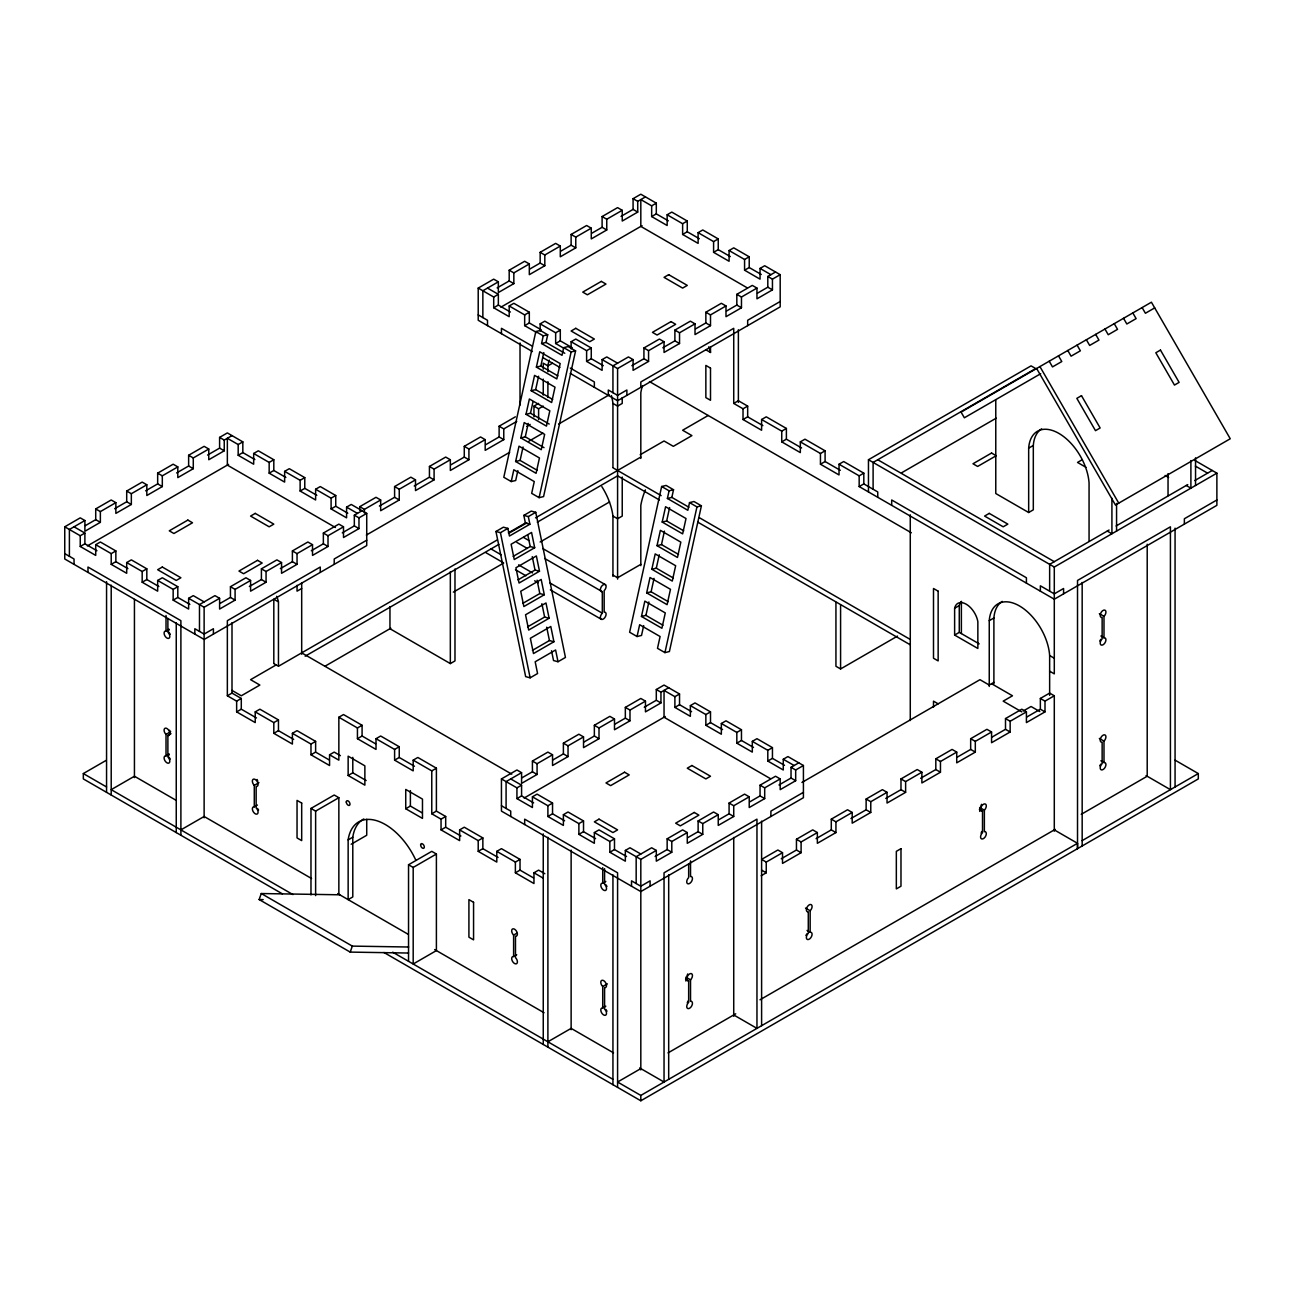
<?xml version="1.0" encoding="UTF-8"?>
<svg xmlns="http://www.w3.org/2000/svg" width="1295" height="1295" viewBox="0 0 1295 1295"><rect width="100%" height="100%" fill="white"/><g stroke="black" fill="none" stroke-linecap="round" stroke-linejoin="round"><path stroke-width="1.5" d="M1054.292 829.885L1077.521 843.304L1077.521 848.662L1077.521 580.451L1170.421 526.806L1170.421 789.659L1146.043 775.575M547.704 334.757L543.253 335.842L541.569 343.515L546.021 342.43L547.704 334.757L540.274 330.468L535.822 331.552L503.804 477.272L511.234 481.562L515.701 480.494L517.854 470.652M511.234 481.562L513.824 469.761L534.268 481.562L531.678 493.363L539.109 497.652L543.576 496.584L575.579 350.864L568.149 346.574L563.697 347.643L562.014 355.316L541.569 343.515M515.637 461.506L519.02 446.176L539.448 457.977L536.081 473.306L515.637 461.506L520.104 460.421L537.134 470.263M520.833 437.904L524.2 422.575L544.645 434.375L541.261 449.705L520.833 437.904L525.284 436.836L544.029 447.649M526.013 414.303L529.38 398.973L549.825 410.774L546.458 426.12L526.013 414.303L530.481 413.234L549.209 424.048M531.193 390.718L534.56 375.372L555.005 387.173L551.638 402.518L531.193 390.718L535.661 389.633L552.69 399.459M536.389 367.116L539.756 351.771L560.185 363.571L556.818 378.917L536.389 367.116L540.841 366.032L557.87 375.874M520.104 460.421L523.05 447.002M525.284 436.836L528.231 423.4M530.481 413.234L533.006 401.725M535.661 389.633L538.607 376.214M540.841 366.032L543.787 352.612M539.109 497.652L571.127 351.932L575.579 350.864M673.529 489.72L669.078 490.805L667.394 498.462L671.846 497.393L673.529 489.72L666.099 485.431L661.648 486.515L629.629 632.235L637.059 636.525L641.527 635.44L643.68 625.615M637.059 636.525L639.649 624.724L660.094 636.525L657.504 648.326L664.934 652.615L669.402 651.531L701.404 505.811L693.974 501.521L689.523 502.606L687.839 510.279L667.394 498.462M641.462 616.469L644.845 601.123L665.274 612.923L661.907 628.269L641.462 616.469L645.93 615.384L662.959 625.226M646.658 592.867L650.025 577.521L670.47 589.322L667.087 604.668L646.658 592.867L651.11 591.783L668.155 601.625M651.838 569.266L655.205 553.92L675.65 565.721L672.283 581.066L651.838 569.266L656.306 568.181L673.335 578.023M657.018 545.664L660.385 530.335L680.83 542.136L677.463 557.465L657.018 545.664L661.486 544.596L678.515 554.422M662.198 522.063L665.581 506.733L686.01 518.534L682.643 533.864L662.198 522.063L666.666 520.995L683.695 530.821M645.93 615.384L648.876 601.965M651.11 591.783L654.056 578.363M656.306 568.181L659.252 554.762M661.486 544.596L664.432 531.16M666.666 520.995L669.612 507.575M664.934 652.615L696.953 506.895L701.404 505.811M408.572 953.039L350.2 952.1L259.146 899.539L261.266 893.534L339.776 894.796M350.2 952.1L352.321 946.111L408.686 947.017M335.405 527.502L227.353 465.115L227.353 438.293L238.183 444.541L238.183 455.273L253.674 464.209L253.674 453.493L269.166 462.428L269.166 473.161L284.641 482.096L284.641 471.364L300.132 480.316L300.132 491.032L315.624 499.983L315.624 489.251L331.099 498.186L331.099 508.919L346.591 517.854L346.591 507.138L351.236 504.451L366.728 513.387L366.728 545.583L204.124 639.455L64.75 558.987L64.75 526.806L80.241 517.854L84.887 520.541L84.887 531.274L100.362 522.322L100.362 511.606L115.854 502.654L115.854 513.387L131.345 504.451L131.345 493.719L146.821 484.783L146.821 495.516L162.312 486.564L162.312 475.832L177.803 466.896L177.803 477.628L193.279 468.693L193.279 457.961L208.77 449.025L208.77 459.741L224.245 450.806L224.245 440.073L231.999 435.606M85.405 525.608L95.717 519.651L95.717 508.919L111.208 499.983L115.854 502.654M114.656 508.725L126.7 501.764L126.7 491.032L142.175 482.096L146.821 484.783M145.623 490.837L157.666 483.893L157.666 473.161L173.158 464.209L177.803 466.896M176.589 472.95L188.633 466.006L188.633 455.273L204.124 446.338L208.77 449.025M207.556 455.079L219.6 448.119L219.6 437.402L227.353 432.918L242.829 441.87L242.829 452.586L254.872 459.547M532.423 351.56L478.211 320.27L478.211 288.089L493.703 279.153L498.348 281.824L498.348 292.557L513.84 283.621L513.84 272.889L529.315 263.953L529.315 274.669L544.807 265.734L544.807 255.002L560.298 246.066L560.298 256.798L575.773 247.847L575.773 237.131L591.265 228.179L591.265 238.911L606.756 229.976L606.756 219.243L622.231 210.308L622.231 221.04L637.723 212.089L637.723 201.356L645.46 196.889M497.15 287.895L509.194 280.934L509.194 270.202L524.669 261.266L529.315 263.953M529.833 269.02L540.161 263.047L540.161 252.331L555.652 243.379L560.298 246.066M560.816 251.133L571.127 245.176L571.127 234.444L586.619 225.508L591.265 228.179M591.783 233.246L602.11 227.289L602.11 216.556L617.585 207.621L622.231 210.308M621.033 216.362L633.077 209.401L633.077 198.685L640.815 194.218L656.306 203.153L656.306 213.885L668.349 220.83M84.887 520.541L69.396 529.477L69.396 556.3M498.348 281.824L482.857 290.776L482.857 317.599M64.75 526.806L80.241 535.741L84.887 533.054L84.887 543.787L96.931 550.747M238.183 444.541L242.829 441.87M478.211 288.089L493.703 297.024L498.348 294.337L498.348 305.07L510.392 312.03M747.15 287.781L640.815 226.398L640.815 199.576L651.66 205.84L656.306 203.153M80.241 535.741L80.241 546.474L84.887 543.787M238.183 455.273L242.829 452.586M493.703 297.024L493.703 307.757L498.348 305.07M651.66 205.84L651.66 216.556L656.306 213.885M87.396 545.907L228.567 464.403M500.874 307.19L642.045 225.686M80.241 546.474L95.717 555.409L95.717 544.677L100.362 542.006L115.854 550.942L115.854 561.674L127.897 568.618M253.674 453.493L258.32 450.806L273.812 459.741L273.812 470.473L285.855 477.434M493.703 307.757L509.194 316.692L509.194 305.96L513.84 303.289L529.315 312.224L529.315 322.957L541.359 329.901M651.66 216.556L667.152 225.508L667.152 214.776L671.797 212.089L687.273 221.024L687.273 231.756L699.316 238.717M95.717 544.677L111.208 553.629L115.854 550.942M269.166 462.428L273.812 459.741M509.194 305.96L524.669 314.912L529.315 312.224M667.152 214.776L682.627 223.711L687.273 221.024M111.208 553.629L111.208 564.345L115.854 561.674M269.166 473.161L273.812 470.473M524.669 314.912L524.669 325.644L529.315 322.957M682.627 223.711L682.627 234.444L687.273 231.756M111.208 564.345L126.7 573.297L126.7 562.564L131.345 559.877L146.821 568.829L146.821 579.545L158.864 586.505M284.641 471.364L289.287 468.693L304.778 477.628L304.778 488.361L316.822 495.305M540.161 331.002L540.161 323.847L544.807 321.16L560.298 330.112L560.298 340.844L572.341 347.788M682.627 234.444L698.118 243.379L698.118 232.663L702.764 229.976L718.239 238.911L718.239 249.644L730.299 256.588M126.7 562.564L142.175 571.5L146.821 568.829M300.132 480.316L304.778 477.628M540.161 323.847L555.652 332.783L560.298 330.112M698.118 232.663L713.594 241.598L718.239 238.911M142.175 571.5L142.175 582.232L146.821 579.545M300.132 491.032L304.778 488.361M555.652 332.783L555.652 343.515L560.298 340.844M713.594 241.598L713.594 252.331L718.239 249.644M142.175 582.232L157.666 591.167L157.666 580.451L162.312 577.764L177.803 586.7L177.803 597.432L189.847 604.393M315.624 489.251L320.27 486.564L335.745 495.516L335.745 506.232L347.788 513.192M571.127 348.889L571.127 341.734L575.773 339.047L591.265 347.983L591.265 358.715L603.308 365.676M713.594 252.331L729.085 261.266L729.085 250.534L733.731 247.847L749.222 256.798L749.222 267.531L761.266 274.475M552.544 363.183L547.898 365.87L543.253 363.183L543.253 369.172M157.666 580.451L173.158 589.387L177.803 586.7M331.099 498.186L335.745 495.516M571.127 341.734L586.619 350.67L591.265 347.983M729.085 250.534L744.576 259.469L749.222 256.798M173.158 589.387L173.158 600.119L177.803 597.432M331.099 508.919L335.745 506.232M586.619 350.67L586.619 361.402L591.265 358.715M744.576 259.469L744.576 270.202L749.222 267.531M173.158 600.119L188.633 609.055L188.633 598.322L193.279 595.635L204.124 601.9M586.619 361.402L602.11 370.338L602.11 359.605L606.756 356.934L617.585 363.183M744.576 270.202L760.052 279.153L760.052 268.421L764.697 265.734L780.189 274.669L780.189 306.866L617.585 400.738L570.269 373.413M359.751 510.262L359.751 506.685L376.019 497.296L380.665 499.983L380.665 510.716L399.248 499.983L399.248 489.251L415.501 479.862L415.501 490.595L434.084 479.862L434.084 469.13L450.336 459.741L450.336 470.473L468.919 459.741L468.919 449.025L485.188 439.636L485.188 450.352L503.771 439.636L503.771 428.904L516.77 421.393M379.386 506.07L394.603 497.296L394.603 486.564L410.855 477.175L415.501 479.862M414.238 485.965L429.438 477.175L429.438 466.459L445.69 457.07L450.336 459.741M450.773 464.873L464.274 457.07L464.274 446.338L480.542 436.949L485.188 439.636M485.609 444.752L499.125 436.949L499.125 426.217L515.378 416.828M533.961 416.828L533.961 406.112L538.607 403.425M220.118 603.389L230.445 597.432L230.445 586.7L245.937 577.764L250.583 580.451L250.583 591.167L266.058 582.232L266.058 571.5L281.549 562.564L281.549 573.297L297.041 564.345L297.041 553.629L312.516 544.677L312.516 555.409L328.007 546.474L328.007 535.741L343.499 526.806L343.499 537.522L358.974 528.587L358.974 517.854L366.728 513.387M249.368 586.505L261.412 579.545L261.412 568.829L276.903 559.877L281.549 562.564M280.351 568.618L292.395 561.674L292.395 550.942L307.87 542.006L312.516 544.677M311.318 550.747L323.361 543.787L323.361 533.054L338.853 524.119L343.499 526.806M342.285 532.86L354.328 525.899L354.328 515.183L362.082 510.699M359.751 506.685L364.397 509.372L380.665 499.983M533.961 406.112L538.607 408.783L543.253 406.112M631.863 365.676L643.923 358.715L643.923 347.983L659.398 339.047L664.044 341.734L664.044 352.467L679.535 343.515L679.535 332.783L695.01 323.847L695.01 334.579L710.502 325.644L710.502 314.912L725.993 305.96L725.993 316.692L741.468 307.757L741.468 297.024L756.96 288.089L756.96 298.821L772.451 289.87L772.451 279.153L780.189 274.669M662.846 347.788L674.889 340.844L674.889 330.112L690.365 321.16L695.01 323.847M695.528 328.914L705.856 322.957L705.856 312.224L721.347 303.289L725.993 305.96M726.511 311.027L736.823 305.07L736.823 294.337L752.314 285.402L756.96 288.089M757.478 293.156L767.805 287.199L767.805 276.466L775.543 271.999M188.633 598.322L204.124 607.258L219.6 598.322L219.6 609.055L235.091 600.119L235.091 589.387L250.583 580.451M602.11 359.605L617.585 368.557L633.077 359.605L633.077 370.338L648.568 361.402L648.568 350.67L664.044 341.734M167.881 618.508L167.881 632.154A4.047 2.347 60 0 1 169.256 638.047A4.047 2.347 60 0 1 164.643 635.376A4.047 2.347 60 0 1 166.019 631.086L169.127 629.289M526.79 426.346L530.173 424.388M366.355 535.062L509.696 452.295M528.927 441.19L542.913 433.129M558.647 424.032L609.346 394.765M366.728 540.209L334.207 558.987L334.207 564.345M780.189 301.492L747.668 320.27L747.668 325.644M301.686 588.497L297.041 591.167L297.041 585.324M523.827 515.394L531.258 511.104L535.741 512.302L565.446 657.439L558.015 661.729L555.604 649.977L535.175 661.777L537.571 673.529L530.141 677.819L525.657 676.621L495.953 531.484L503.383 527.194L507.867 528.392L509.437 536.033L529.882 524.232L528.311 516.592L523.827 515.394L525.398 523.034L529.882 524.232M282.423 893.874L83.333 778.926L83.333 773.568L106.044 760.44M495.953 531.484L500.437 532.682L507.867 528.392M528.311 516.592L535.741 512.302M276.126 664.934L250.583 679.681L259.874 685.055L241.291 695.787L231.999 690.413M640.199 454.739L664.044 440.98L673.335 446.338L691.918 435.606L682.627 430.248L708.187 415.485M508.352 532.86L525.398 523.034M320.27 572.39L320.27 567.032L227.353 620.677L227.353 695.771L231.999 693.1L241.291 698.458L241.291 709.191L256.491 717.964M497.167 539.999L278.457 666.278L273.812 663.59M509.372 532.957L526.838 522.872M535.563 517.838L640.815 457.07M640.815 387.334L640.815 381.96L733.731 328.315L733.731 403.425L738.377 400.738L747.668 406.112L747.668 416.828L762.868 425.618M166.019 734.411A4.047 2.347 60 0 1 164.643 728.518A4.047 2.347 60 0 1 169.256 731.189A4.047 2.347 60 0 1 167.881 735.479L167.881 756.928A4.047 2.347 60 0 1 169.256 762.82A4.047 2.347 60 0 1 164.643 760.149A4.047 2.347 60 0 1 166.019 755.859L166.019 734.411L170.665 731.724A4.047 2.347 60 0 1 169.548 730.25M167.881 735.479L170.989 733.682M305.167 656.209L498.899 544.369M537.295 522.193L617.585 475.848L659.398 499.983M227.353 695.771L236.645 701.145L241.291 698.458M733.731 403.425L743.022 408.783L747.668 406.112M236.645 701.145L236.645 711.878L241.291 709.191M743.022 408.783L743.022 419.515L747.668 416.828M166.019 755.859L169.127 754.078M513.16 556.364L530.205 546.539L534.689 547.736L531.565 532.455L511.12 544.256L514.245 559.537L534.689 547.736M324.818 666.326L390.815 628.221M453.347 592.123L503.69 563.05M540.144 542.006L609.573 501.926M236.645 711.878L255.228 722.594L255.228 711.878L259.874 709.191L278.457 719.923L278.457 730.655L293.657 739.429M743.022 419.515L761.606 430.248L761.606 419.515L766.251 416.828L786.389 428.451L786.389 439.183L801.589 447.957M517.984 579.869L535.013 570.043L539.497 571.241L536.373 555.96L515.928 567.76L519.052 583.041L539.497 571.241M255.228 711.878L273.812 722.594L278.457 719.923M761.606 419.515L781.743 431.138L786.389 428.451M273.812 722.594L273.812 733.326L278.457 730.655M781.743 431.138L781.743 441.87L786.389 439.183M273.812 733.326L292.395 744.058L292.395 733.326L297.041 730.655L315.624 741.371L315.624 752.104L329.14 759.906M781.743 441.87L800.326 452.603L800.326 441.87L804.972 439.183L825.093 450.806L825.093 461.538L840.309 470.312M522.791 603.373L539.821 593.547L544.305 594.745L541.18 579.464L520.736 591.265L523.86 606.546L544.305 594.745M292.395 733.326L310.978 744.058L310.978 754.791L329.561 765.523L329.561 754.791L338.853 760.149L338.853 717.236L343.499 714.549L362.082 725.281L362.082 736.013L375.582 743.816M310.978 744.058L315.624 741.371M389.957 606.594L389.957 628.722L450.336 663.59L454.982 660.919L454.982 568.974M800.326 441.87L820.447 453.493L825.093 450.806M527.599 626.877L544.628 617.051L549.112 618.249L545.988 602.968L525.543 614.769L528.684 630.05L549.112 618.249M254.289 785.369A4.047 2.347 60 0 1 252.913 779.477A4.047 2.347 60 0 1 257.527 782.148A4.047 2.347 60 0 1 256.151 786.437L256.151 807.902A4.047 2.347 60 0 1 257.527 813.778A4.047 2.347 60 0 1 252.913 811.107A4.047 2.347 60 0 1 254.289 806.817L254.289 785.369L258.935 782.682M180.895 829.885L204.124 816.481L311.561 878.512M310.978 754.791L315.624 752.104M338.853 717.236L357.436 727.968L362.082 725.281M640.815 564.361L617.585 577.764L612.94 575.077M820.447 453.493L820.447 464.225L825.093 461.538M329.561 754.791L334.207 752.104L340.391 755.681M357.436 727.968L357.436 738.7L362.082 736.013M839.031 464.225L843.676 461.538L863.814 473.161L863.814 483.893L859.168 486.564L859.168 475.848L839.031 464.225L839.031 474.941L820.447 464.225M254.289 806.817L257.397 805.037M357.436 738.7L376.019 749.416L376.019 738.7L380.665 736.013L399.248 746.746L399.248 757.462L414.449 766.251M532.407 650.381L549.436 640.556L553.92 641.753L550.796 626.472L530.367 638.273L533.491 653.554L553.92 641.753M868.459 491.938L868.459 459.741L1031.063 365.87L1035.709 368.557L873.105 462.428L873.105 489.251M859.168 475.848L863.814 473.161M1040.711 373.705L964.354 417.783L961.068 412.101L1151.417 302.204L1230.25 438.762L1115.464 505.034L1036.631 368.476M1154.687 307.902L1145.411 313.26L1142.125 307.579M348.145 775.478L364.866 785.142L364.866 765.831L348.145 756.167L348.145 775.478L352.79 772.807L366.161 780.529M376.019 738.7L394.603 749.416L399.248 746.746M310.978 894.926L310.978 808.436L334.207 795.017L338.853 797.704L338.853 894.262M394.603 749.416L394.603 760.149L399.248 757.462M310.978 808.436L315.624 811.107L338.853 797.704M901.498 472.853L996.211 418.172M394.603 760.149L413.186 770.881L413.186 760.149L417.832 757.462L436.399 768.194L436.399 811.107L445.69 816.481L445.69 827.214L460.907 835.987M413.186 760.149L431.769 770.881L436.399 768.194M352.79 837.217L352.79 896.949L348.145 899.62L348.145 839.888L352.79 837.217A53.176 30.708 60 0 1 363.83 818.942M1033.313 445.464L1033.313 509.825L1028.667 512.512L1028.667 448.135L1033.313 445.464A42.848 24.734 60 0 1 1041.617 428.855M405.74 808.744L422.478 818.408L422.478 799.096L405.74 789.432L405.74 808.744L410.385 806.057L422.105 812.823M351.188 844.227L366.728 835.259L366.728 819.266M431.769 770.881L431.769 813.794L436.399 811.107M770.379 778.635L664.044 717.236L664.044 690.413L674.889 696.678L674.889 707.394L690.365 716.345L690.365 705.613L705.856 714.549L705.856 725.281L721.347 734.216L721.347 723.5L736.823 732.436L736.823 743.168L752.314 752.104L752.314 741.371L767.805 750.323L767.805 761.039L783.281 769.991L783.281 759.259L787.927 756.571L803.418 765.507L803.418 797.704L640.815 891.575L501.44 811.107L501.44 778.926L516.932 769.991L521.577 772.662L521.577 783.394L537.069 774.459L537.069 763.726L552.544 754.791L552.544 765.507L568.036 756.571L568.036 745.839L583.527 736.904L583.527 747.636L599.002 738.7L599.002 727.968L614.494 719.016L614.494 729.749L629.985 720.813L629.985 710.081L645.46 701.145L645.46 711.878L660.952 702.926L660.952 692.194L668.689 687.726M522.095 777.728L532.423 771.771L532.423 761.039L547.898 752.104L552.544 754.791M553.062 759.857L563.39 753.884L563.39 743.168L578.881 734.216L583.527 736.904M584.045 741.97L594.356 736.013L594.356 725.281L609.848 716.345L614.494 719.016M615.012 724.083L625.339 718.126L625.339 707.394L640.815 698.458L645.46 701.145M644.262 707.199L656.306 700.255L656.306 689.523L664.044 685.055L679.535 693.99L679.535 704.723L691.579 711.667M431.769 813.794L441.045 819.152L445.69 816.481M521.577 772.662L506.086 781.613L506.086 808.436M441.045 819.152L441.045 829.885L445.69 827.214M1082.167 459.741L1077.521 462.428L1085.955 467.301M501.44 778.926L516.932 787.862L521.577 785.191L521.577 795.907L533.621 802.868M674.889 696.678L679.535 693.99M441.045 829.885L459.628 840.617L459.628 829.885L464.274 827.214L482.857 837.93L482.857 848.662L498.073 857.436M516.932 787.862L516.932 798.594L521.577 795.907M674.889 707.394L679.535 704.723M408.54 961.311L408.54 864.752L431.769 851.349L436.399 854.02L436.399 950.595L413.186 963.998L413.186 867.44L436.399 854.02M524.103 798.044L665.274 716.523M516.932 798.594L532.423 807.53L532.423 796.813L537.069 794.126L552.544 803.062L552.544 813.794L564.588 820.755M690.365 705.613L695.01 702.926L710.502 711.878L710.502 722.594L722.545 729.554M459.628 829.885L478.211 840.617L482.857 837.93M532.423 796.813L547.898 805.749L552.544 803.062M705.856 714.549L710.502 711.878M478.211 840.617L478.211 851.349L482.857 848.662M547.898 805.749L547.898 816.481L552.544 813.794M705.856 725.281L710.502 722.594M478.211 851.349L496.794 862.081L496.794 851.349L501.44 848.662L520.023 859.394L520.023 870.127L533.54 877.929M547.898 816.481L563.39 825.417L563.39 814.684L568.036 811.997L583.527 820.949L583.527 831.681L595.571 838.626M721.347 723.5L725.993 720.813L741.468 729.749L741.468 740.481L753.512 747.442M835.939 602.321L835.939 666.278L840.584 668.965L897.532 636.088M563.39 814.684L578.881 823.62L583.527 820.949M736.823 732.436L741.468 729.749M954.625 608.245A16.835 9.712 60 0 1 966.232 604.215A16.835 9.712 60 0 1 977.855 621.649L977.855 648.471L954.625 635.068L954.625 608.245L959.271 605.558A16.835 9.712 60 0 1 961.554 601.349M496.794 851.349L515.378 862.081L520.023 859.394M578.881 823.62L578.881 834.352L583.527 831.681M736.823 743.168L741.468 740.481M515.378 862.081L515.378 872.798L520.023 870.127M1109.087 530.027L1049.646 564.345L1049.646 591.167M1116.08 525.997L1187.758 484.605M1194.751 480.574L1212.233 470.473M578.881 834.352L594.356 843.304L594.356 832.572L599.002 829.885L614.494 838.82L614.494 849.552L626.537 856.513M752.314 741.371L756.96 738.684L772.451 747.636L772.451 758.368L784.495 765.313M868.459 459.741L1054.292 567.032L1216.879 473.161L1216.879 505.341L1054.292 599.213L859.168 486.564M515.378 872.798L533.961 883.53L533.961 872.798L538.607 870.127L544.807 873.704M954.625 635.068L959.271 632.381L979.182 643.874M989.25 686.431L989.25 620.677L993.896 617.99A42.848 24.734 60 0 1 1002.2 601.398M594.356 832.572L609.848 841.507L614.494 838.82M767.805 750.323L772.451 747.636M1216.879 499.983L1184.358 518.761L1184.358 524.119M609.848 841.507L609.848 852.24L614.494 849.552M767.805 761.039L772.451 758.368M609.848 852.24L625.339 861.175L625.339 850.443L629.985 847.772L640.815 854.02M655.092 856.513L667.152 849.552L667.152 838.82L682.627 829.885L687.273 832.572L687.273 843.304L702.764 834.352L702.764 823.62L718.239 814.684L718.239 825.417L733.731 816.481L733.731 805.749L749.222 796.813L749.222 807.53L764.697 798.594L764.697 787.862L780.189 778.926L780.189 789.659L795.68 780.707L795.68 769.991L803.418 765.507M687.791 837.638L698.118 831.681L698.118 820.949L713.594 811.997L718.239 814.684M718.757 819.751L729.085 813.794L729.085 803.062L744.576 794.126L749.222 796.813M749.74 801.88L760.052 795.907L760.052 785.191L775.543 776.239L780.189 778.926M778.991 784.98L791.035 778.036L791.035 767.304L798.772 762.836M625.339 850.443L640.815 859.394L656.306 850.443L656.306 861.175L671.797 852.24L671.797 841.507L687.273 832.572M604.587 868.67L604.587 884.275A4.047 2.347 60 0 1 605.963 890.167A4.047 2.347 60 0 1 601.349 887.496A4.047 2.347 60 0 1 602.725 883.206L605.817 881.426M513.613 935.087A4.047 2.347 60 0 1 512.237 929.195A4.047 2.347 60 0 1 516.851 931.866A4.047 2.347 60 0 1 515.475 936.156L515.475 957.62A4.047 2.347 60 0 1 516.851 963.496A4.047 2.347 60 0 1 512.237 960.825A4.047 2.347 60 0 1 513.613 956.536L513.613 935.087L516.721 933.29M801.929 782.471L979.959 679.681L989.25 685.055L993.896 682.368M513.613 956.536L516.721 954.755M803.418 792.33L770.897 811.107L770.897 816.481M781.241 858.779L796.457 850.006L796.457 839.273L812.71 829.885L817.355 832.572L817.355 843.304L835.939 832.572L835.939 821.839L852.191 812.451L852.191 823.183L870.774 812.451L870.774 801.718L887.043 792.33L887.043 803.062L905.626 792.33L905.626 781.613L921.878 772.225L921.878 782.957L940.461 772.225L940.461 761.492L956.73 752.104L956.73 762.836L975.313 752.104L975.313 741.371L991.565 731.983L991.565 742.715L1010.149 731.983L1010.149 721.266L1026.417 711.878L1026.417 722.594L1045 711.878L1045 701.145L1054.292 695.771L1054.292 831.212M816.093 838.658L831.293 829.885L831.293 819.152L847.545 809.764L852.191 812.451M850.928 818.553L866.128 809.78L866.128 799.047L882.397 789.659L887.043 792.33M885.78 798.432L900.98 789.659L900.98 778.926L917.232 769.538L921.878 772.225M920.615 778.311L935.816 769.538L935.816 758.805L952.084 749.416L956.73 752.104M957.151 757.219L970.667 749.416L970.667 738.7L986.919 729.312L991.565 731.983M991.986 737.114L1005.503 729.312L1005.503 718.579L1021.771 709.191L1026.417 711.878M1026.838 716.993L1040.354 709.191L1040.354 698.458L1049.646 693.1L1054.292 695.771M1023.309 710.971L1031.063 706.503L1039.772 711.538M782.52 852.693L777.874 850.006L761.606 859.394L766.251 862.081L782.52 852.693L782.52 863.409L801.103 852.693L801.103 841.96L817.355 832.572M761.185 875.728L766.251 872.798L766.251 862.081M602.725 986.531A4.047 2.347 60 0 1 601.349 980.639A4.047 2.347 60 0 1 605.963 983.31A4.047 2.347 60 0 1 604.587 987.599L604.587 1009.064A4.047 2.347 60 0 1 605.963 1014.94A4.047 2.347 60 0 1 601.349 1012.285A4.047 2.347 60 0 1 602.725 1007.979L602.725 986.531L607.371 983.844M602.725 1007.979L605.817 1006.199M547.898 1041.779L571.127 1028.376L613.522 1052.851M640.815 1068.602L617.585 1082.021L640.815 1095.424L1077.521 843.304M668.026 1052.9L735.722 1013.807M760.019 999.789L1055.198 829.367M1081.244 814.328L1147.208 776.239L1147.208 544.24M1082.167 840.617L1198.296 773.568L1198.296 778.926L640.815 1100.782L383.951 952.489M259.146 899.539L263.176 899.604M558.015 661.729L553.532 660.531L551.524 650.737M1194.767 460.389L1216.879 473.161M1195.366 466.087L1207.587 473.161M1186.252 485.479L1190.898 488.166L1190.898 460.551M1165.128 475.459L1168.624 477.483M760.052 268.421L770.897 274.669M633.077 198.685L637.723 201.356M767.805 276.466L772.451 279.153M633.077 209.401L637.723 212.089M767.805 287.199L772.451 289.87M602.11 216.556L606.756 219.243M736.823 294.337L741.468 297.024M602.11 227.289L606.756 229.976M736.823 305.07L741.468 307.757M1107.274 531.079L1111.919 533.75L1111.919 498.251M571.127 234.444L575.773 237.131M705.856 312.224L710.502 314.912M571.127 245.176L575.773 247.847M705.856 322.957L710.502 325.644M1028.667 512.512L995.774 493.524L995.774 399.653M540.161 252.331L544.807 255.002M674.889 330.112L679.535 332.783M705.856 349.779L710.502 352.467L710.502 346.607M540.161 263.047L544.807 265.734M674.889 340.844L679.535 343.515M877.751 459.741L1054.292 561.674M509.194 270.202L513.84 272.889M643.923 347.983L648.568 350.67M1099.342 613.652L1103.987 616.339L1103.987 637.787A4.047 2.347 -60 0 1 1105.38 642.077A4.047 2.347 -60 0 1 1100.75 644.748A4.047 2.347 -60 0 1 1102.142 638.856L1102.142 617.407A4.047 2.347 -60 0 1 1100.75 613.118A4.047 2.347 -60 0 1 1105.38 610.447A4.047 2.347 -60 0 1 1103.987 616.339M863.814 483.893L877.751 491.938L877.751 497.296M509.194 280.934L513.84 283.621M643.923 358.715L648.568 361.402M633.077 359.605L628.431 356.934L612.94 365.87L612.94 392.693M1100.896 636.007L1103.987 637.787M487.503 288.089L498.348 294.337M649.459 381.588L911.356 532.795M535.822 331.552L543.253 335.842M563.697 347.643L571.127 351.932M524.669 325.644L536.713 332.588M555.652 343.515L564.248 348.484M546.021 342.43L564.766 353.26M478.211 314.912L487.503 320.27L487.503 325.644M532.423 346.202L501.44 328.315L501.44 333.689M570.269 368.055L594.356 381.96L594.356 387.334M542.734 357.533L559.942 367.456M611.418 395.574A46.539 26.871 60 0 1 612.94 403.425L617.585 406.096L622.231 403.425L622.231 397.565M989.25 620.677A42.848 24.734 60 0 1 1019.44 605.93A42.848 24.734 60 0 1 1049.646 655.545L1054.292 658.232M1049.646 671.182L1054.292 673.869L1054.292 567.032M1175.067 760.149L1198.296 773.568M1040.354 698.458L1045 701.145M1099.342 738.425L1103.987 741.112L1103.987 762.561A4.047 2.347 -60 0 1 1105.38 766.85A4.047 2.347 -60 0 1 1100.75 769.521A4.047 2.347 -60 0 1 1102.142 763.645L1102.142 742.181A4.047 2.347 -60 0 1 1100.75 737.891A4.047 2.347 -60 0 1 1105.38 735.22A4.047 2.347 -60 0 1 1103.987 741.112M661.648 486.515L669.078 490.805M689.523 502.606L696.953 506.895M1040.354 709.191L1045 711.878M671.846 497.393L688.891 507.219M991.565 683.711L1012.48 695.787L1003.188 701.145L1021.771 711.878M612.94 467.786L661.146 495.629M699.478 517.757L910.272 639.455M697.73 522.112L910.272 644.813M1100.896 760.78L1103.987 762.561M499.125 426.217L503.771 428.904M1005.503 718.579L1010.149 721.266M499.125 436.949L503.771 439.636M1005.503 729.312L1010.149 731.983M601.835 486.629A46.539 26.871 60 0 1 612.94 516.074L617.585 518.761L622.231 516.074L622.231 477.062M938.147 703.832L933.501 701.145L933.501 707.183M464.274 446.338L468.919 449.025M970.667 738.7L975.313 741.371M464.274 457.07L468.919 459.741M970.667 749.416L975.313 752.104M429.438 466.459L434.084 469.13M935.816 758.805L940.461 761.492M429.438 477.175L434.084 479.862M935.816 769.538L940.461 772.225M523.552 537.441L528.797 540.468M542.751 548.53L605.542 584.773A4.047 2.347 -60 0 1 604.166 590.666L604.166 612.13A4.047 2.347 -60 0 1 605.542 616.42A4.047 2.347 -60 0 1 600.929 619.075L550.343 589.872M984.362 810.168A4.047 2.347 -60 0 0 985.754 804.292A4.047 2.347 -60 0 0 981.124 806.963A4.047 2.347 -60 0 0 982.516 811.253L982.516 832.701A4.047 2.347 -60 0 0 981.124 838.593A4.047 2.347 -60 0 0 985.754 835.922A4.047 2.347 -60 0 0 984.362 831.633L984.362 810.168L979.716 807.497L979.716 811.398M516.834 542.395L527.308 548.433M544.742 558.501L602.304 591.734L602.304 613.199A4.047 2.347 -60 0 0 600.929 619.075M979.408 809.456L982.516 811.253M394.603 486.564L399.248 489.251M900.98 778.926L905.626 781.613M490.675 548.74L501.133 554.794M518.583 564.863L532.536 572.908M549.97 582.977L602.304 613.199M394.603 497.296L399.248 499.983M900.98 789.659L905.626 792.33M485.803 552.609L503.237 562.678M515.459 569.735L525.916 575.773M534.641 580.808L538.137 582.831M866.128 799.047L870.774 801.718M346.591 507.138L357.436 513.387M783.281 759.259L794.126 765.507M866.128 809.78L870.774 812.451M219.6 437.402L224.245 440.073M354.328 515.183L358.974 517.854M656.306 689.523L660.952 692.194M791.035 767.304L795.68 769.991M219.6 448.119L224.245 450.806M354.328 525.899L358.974 528.587M656.306 700.255L660.952 702.926M791.035 778.036L795.68 780.707M831.293 819.152L835.939 821.839M188.633 455.273L193.279 457.961M323.361 533.054L328.007 535.741M625.339 707.394L629.985 710.081M760.052 785.191L764.697 787.862M831.293 829.885L835.939 832.572M188.633 466.006L193.279 468.693M323.361 543.787L328.007 546.474M625.339 718.126L629.985 720.813M760.052 795.907L764.697 798.594M796.457 839.273L801.103 841.96M157.666 473.161L162.312 475.832M292.395 550.942L297.041 553.629M594.356 725.281L599.002 727.968M729.085 803.062L733.731 805.749M796.457 850.006L801.103 852.693M157.666 483.893L162.312 486.564M292.395 561.674L297.041 564.345M594.356 736.013L599.002 738.7M729.085 813.794L733.731 816.481M126.7 491.032L131.345 493.719M261.412 568.829L266.058 571.5M563.39 743.168L568.036 745.839M698.118 820.949L702.764 823.62M126.7 501.764L131.345 504.451M261.412 579.545L266.058 582.232M563.39 753.884L568.036 756.571M698.118 831.681L702.764 834.352M761.606 870.127L766.251 872.798M278.457 665.662L278.457 601.9L273.812 599.213L273.812 662.975M805.506 908.07L810.152 910.757L810.152 932.222A4.047 2.347 -60 0 1 811.528 936.512A4.047 2.347 -60 0 1 806.914 939.166A4.047 2.347 -60 0 1 808.29 933.29L808.29 911.826A4.047 2.347 -60 0 1 806.914 907.536A4.047 2.347 -60 0 1 811.528 904.865A4.047 2.347 -60 0 1 810.152 910.757M95.717 508.919L100.362 511.606M230.445 586.7L235.091 589.387M532.423 761.039L537.069 763.726M667.152 838.82L671.797 841.507M95.717 519.651L100.362 522.322M230.445 597.432L235.091 600.119M532.423 771.771L537.069 774.459M667.152 849.552L671.797 852.24M807.06 930.425L810.152 932.222M219.6 598.322L214.954 595.635L199.479 604.587L199.479 631.41M656.306 850.443L651.66 847.772L636.169 856.707L636.169 883.53M301.686 652.858L511.752 774.151M74.042 526.806L84.887 533.054M510.732 778.926L521.577 785.191M64.75 553.629L74.042 558.987L74.042 564.345M501.44 805.749L510.732 811.107L510.732 816.481M533.961 872.798L543.253 878.172M690.526 979.829A4.047 2.347 -60 0 0 691.902 973.937A4.047 2.347 -60 0 0 687.289 976.608A4.047 2.347 -60 0 0 688.665 980.898L688.665 1002.346A4.047 2.347 -60 0 0 687.289 1008.238A4.047 2.347 -60 0 0 691.902 1005.567A4.047 2.347 -60 0 0 690.526 1001.278L690.526 979.829L685.881 977.142L685.881 981.043M685.573 979.101L688.665 980.898M733.731 1014.956L756.96 1028.376L756.96 819.152L664.044 872.798L664.044 1082.021L639.649 1067.938M408.54 864.752L413.186 867.44M176.249 800.391L134.437 776.239L111.208 789.659L292.929 894.57M337.687 893.599L408.071 934.229M434.667 949.575L544.062 1012.739M83.333 773.568L106.562 786.971M392.709 952.181L612.94 1079.334M261.266 893.534L352.321 946.111M1132.834 312.937L1136.12 318.619L1126.828 323.993L1123.542 318.295M1114.25 323.669L1117.536 329.351L1108.245 334.725L1104.959 329.027M1095.667 334.385L1098.953 340.083L1089.662 345.441L1086.375 339.759M1077.084 345.117L1080.37 350.815L1071.078 356.174L1067.792 350.492M1058.501 355.85L1061.787 361.548L1052.495 366.906L1049.209 361.208M1039.917 366.582L1118.75 503.14M527.858 535.078L530.205 546.539M532.277 556.672L535.013 570.043M537.085 580.176L539.821 593.547M541.893 603.68L544.628 617.051M546.7 627.185L549.436 640.556M500.437 532.682L530.141 677.819M1195.544 457.863L1195.544 485.479M1175.067 528.15L1175.067 786.971M1168.041 473.614L1168.041 495.742M1116.565 503.464L1116.565 531.079M1089.063 541.342L1089.063 483.003A42.848 24.734 60 0 0 1058.857 433.388A42.848 24.734 60 0 0 1028.667 448.135M1082.167 582.459L1082.167 845.975M1063.583 593.855L1063.583 588.497L1054.292 593.855L1040.354 585.809L1040.354 591.167M1049.646 655.545L1049.646 695.334M1026.417 583.122L1026.417 577.764L891.688 499.983L891.688 505.341M993.896 617.99L993.896 683.744M961.376 601.673L961.376 633.546M959.271 605.558L959.271 632.381M910.272 514.827L910.272 720.522M840.584 605.008L840.584 668.965M761.606 821.143L761.606 1025.689M738.377 329.772L738.377 402.421M733.731 837.444L733.731 1016.3M690.526 860.9L690.526 876.505A4.047 2.347 -60 0 1 691.902 880.794A4.047 2.347 -60 0 1 687.289 883.465A4.047 2.347 -60 0 1 688.665 877.573L688.665 863.927M668.689 874.789L668.689 1079.334M650.106 886.217L650.106 880.843L640.815 886.217L631.523 880.843L631.523 886.217M640.815 458.446L640.815 392.693A50.505 29.154 -60 0 1 642.385 385.878M640.815 565.688L640.815 505.341A50.505 29.154 -60 0 1 645.379 489.898M640.815 859.394L640.815 1069.945M640.815 1095.424L640.815 1100.782M626.877 395.38L626.877 390.005L617.585 395.38L608.294 390.005L608.294 395.38M617.585 368.557L617.585 579.108M617.585 1087.379L617.585 872.798L524.669 819.152L524.669 824.526M612.94 403.425L612.94 467.187M612.94 516.074L612.94 576.421M612.94 874.837L612.94 1084.692M602.725 867.601L602.725 883.206M571.127 850.135L571.127 1029.703M547.898 371.794L547.898 365.87A46.539 26.871 60 0 1 549.307 360.139M547.898 381.685L547.898 397.5M547.898 837.298L547.898 1047.153M543.253 379.127L543.253 395.072M543.253 833.915L543.253 1044.466M538.607 408.783L538.607 419.515M520.023 342.965L520.023 405.125M450.336 571.662L450.336 663.59M410.385 790.614L410.385 806.057M364.397 509.372L364.397 512.949M352.79 757.348L352.79 772.807M315.624 811.107L315.624 895.606M301.686 582.637L301.686 654.25M231.999 622.685L231.999 693.1M213.416 634.081L213.416 628.722L204.124 634.081L194.833 628.722L194.833 634.081M204.124 607.258L204.124 817.809M180.895 835.259L180.895 620.677L87.979 567.032L87.979 572.39M176.249 622.717L176.249 832.572M166.019 615.481L166.019 631.086M134.437 599.439L134.437 777.583M111.208 585.162L111.208 795.017M106.562 581.665L106.562 792.346M276.644 596.315A50.505 29.154 -60 0 1 278.457 601.9M687.774 1001.181A4.047 2.347 -60 0 1 687.256 1002.897M687.694 973.953A4.047 2.347 -60 0 1 686.997 975.669M806.882 933.824A4.047 2.347 -60 0 1 805.878 935.395M981.626 831.536A4.047 2.347 -60 0 1 981.108 833.235M981.529 804.308A4.047 2.347 -60 0 1 980.849 806.024M1100.734 639.406A4.047 2.347 -60 0 1 1099.714 640.976M1100.734 764.179A4.047 2.347 -60 0 1 1099.714 765.75M708.689 346.866A50.505 29.154 -60 0 1 710.502 352.467M602.304 591.734A4.047 2.347 -60 0 1 600.929 587.444A4.047 2.347 -60 0 1 605.542 584.773M170.309 634.275A4.047 2.347 60 0 1 169.289 632.688M168.771 630.973A4.047 2.347 60 0 1 168.868 629.5M170.309 759.048A4.047 2.347 60 0 1 169.289 757.478M168.771 755.762A4.047 2.347 60 0 1 168.868 754.273M258.579 810.006A4.047 2.347 60 0 1 257.559 808.436M257.818 781.209A4.047 2.347 60 0 1 257.138 779.493M606.999 886.395A4.047 2.347 60 0 1 605.995 884.825M606.999 1011.168A4.047 2.347 60 0 1 605.995 1009.598M348.145 839.888A53.176 30.708 60 0 1 376.505 820.641A53.176 30.708 60 0 1 415.792 860.139M187.856 520.088L169.273 530.821L173.918 533.508L192.502 522.775L187.856 520.088M601.333 281.387L582.75 292.103L587.396 294.791L605.979 284.058L601.333 281.387M162.312 567.032L157.666 569.719L176.249 580.451L180.895 577.764L162.312 567.032M255.228 513.387L250.583 516.074L269.166 526.806L273.812 524.119L255.228 513.387M575.773 328.315L571.127 331.002L589.711 341.734L594.356 339.047L575.773 328.315M668.689 274.669L664.044 277.357L682.627 288.089L687.273 285.402L668.689 274.669M257.543 560.33L238.96 571.063L243.606 573.734L262.189 563.017L257.543 560.33M671.02 321.613L652.437 332.346L657.083 335.033L675.666 324.3L671.02 321.613M1081.487 395.671L1076.841 398.358L1095.489 430.668L1100.135 427.981L1081.487 395.671M1160.466 350.087L1155.82 352.758L1174.468 385.068L1179.114 382.381L1160.466 350.087M991.565 453.04L972.982 463.772L977.628 466.443L996.211 455.727L991.565 453.04M989.25 513.387L984.605 516.074L1003.188 526.806L1007.834 524.119L989.25 513.387M624.562 772.225L605.979 782.941L610.625 785.628L629.208 774.896L624.562 772.225M599.002 819.152L594.356 821.839L612.94 832.572L617.585 829.885L599.002 819.152M691.918 765.507L687.273 768.194L705.856 778.926L710.502 776.239L691.918 765.507M694.249 812.451L675.666 823.183L680.312 825.87L698.895 815.138L694.249 812.451M900.98 848.662L896.334 851.349L896.334 888.904L900.98 886.217L900.98 848.662M710.502 368.104L705.856 365.417L705.856 397.614L710.502 400.284L710.502 368.104M938.147 591.167L933.501 588.497L933.501 658.232L938.147 660.903L938.147 591.167M301.686 803.062L297.041 800.391L297.041 837.93L301.686 840.617L301.686 803.062M473.565 902.307L468.919 899.62L468.919 937.175L473.565 939.862L473.565 902.307M346.283 801.993A2.622 1.522 60 0 0 349.067 805.458A2.622 1.522 60 0 0 349.067 801.751A2.622 1.522 60 0 0 346.283 801.993M420.616 844.907A2.622 1.522 60 0 0 423.4 848.371A2.622 1.522 60 0 0 423.4 844.664A2.622 1.522 60 0 0 420.616 844.907"/></g></svg>
